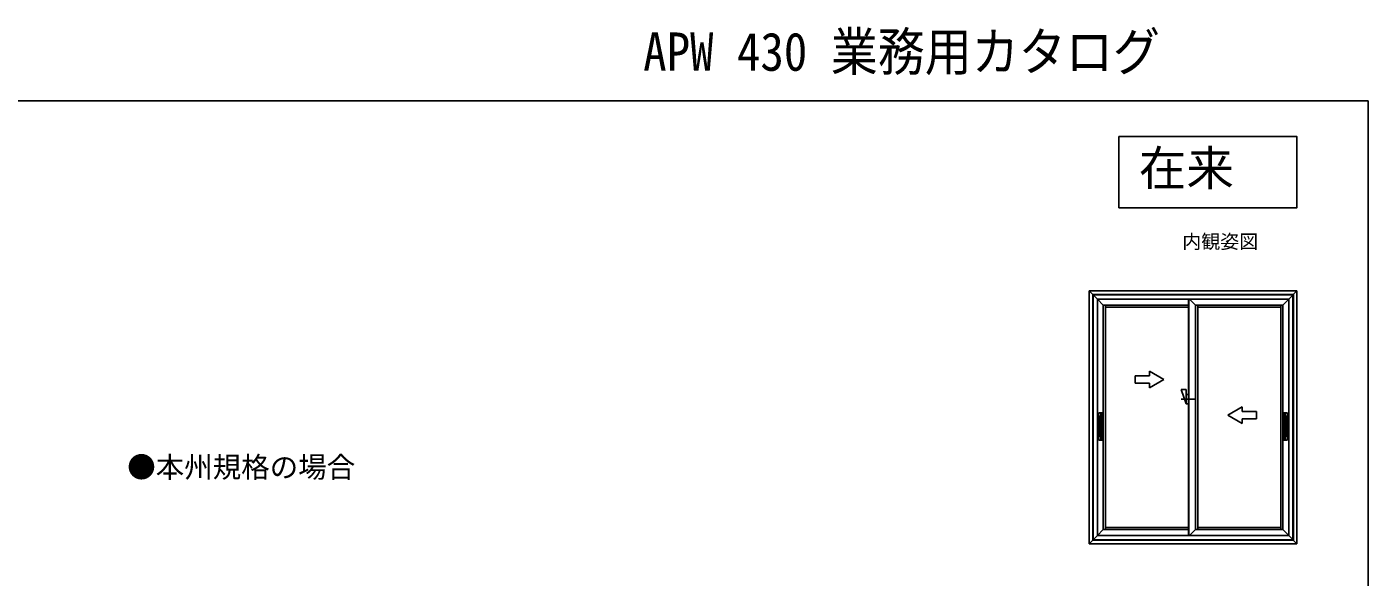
# Model space of a CAD drawing. Units: millimetres, scale not verified. Extents: x -525 to 525, y -783 to 779.
# Drawn here: x -40 to 525, y 547 to 779 of the extents above; entities that cross this region are included whole.
import ezdxf
from ezdxf.enums import TextEntityAlignment as Align

# ---------------------------------------------------------------- set-up
doc = ezdxf.new("R2010")
doc.units = ezdxf.units.MM
doc.header["$LTSCALE"] = 4
for name, color, linetype in [('0-1_USER1', 3, 'Continuous'), ('0-6_YKK_A1', 4, 'Continuous'), ('0-8_YKK_ZWAK', 7, 'Continuous')]:
    doc.layers.add(name, color=color, linetype=linetype)
doc.styles.add('ＭＳ ゴシック', font='')
doc.styles.get('ＭＳ ゴシック').set_extended_font_data('MS Gothic')

msp = doc.modelspace()

# ---------------------------------------------------------------- linework, layer by layer
at = {"layer": '0-1_USER1'}
msp.add_lwpolyline([(420, 732.3), (495, 732.3), (495, 702.3), (420, 702.3)], close=True, dxfattribs=at)
at = {"layer": '0-6_YKK_A1'}
for p, q in [((495, 667.3), (407.5, 667.3)), ((407.5, 560.8), (407.5, 667.3)), ((407.5, 667.3), (407.5, 560.8)), ((407.5, 667.3), (495, 667.3)), ((407.5, 667.3), (410.95, 663.85)), ((495, 667.3), (491.55, 663.85)), ((495, 560.8), (495, 667.3)), ((495, 667.3), (495, 560.8)), ((493.5, 665.8), (409, 665.8)), ((409, 665.8), (409, 562.3)), ((409.2, 665.6), (409.2, 562.5)), ((409.2, 665.6), (493.3, 665.6)), ((410.95, 663.85), (410.95, 564.25)), ((413.45, 661.3), (410.95, 663.8)), ((449.3, 661.3), (413.45, 661.3)), ((413.45, 661.3), (413.45, 566.85)), ((414.35, 661.3), (414.35, 566.85)), ((449.3, 663.85), (449.3, 564.25)), ((449.4, 663.85), (449.4, 564.25)), ((452.3, 661.3), (449.75, 663.85)), ((452.3, 661.3), (452.3, 566.85)), ((452.3, 661.3), (489.05, 661.3)), ((453.2, 661.3), (453.2, 566.85)), ((488.15, 661.3), (488.15, 566.85)), ((489.05, 661.3), (491.55, 663.8)), ((489.05, 661.3), (489.05, 566.85)), ((491.55, 663.85), (491.55, 564.25)), ((493.3, 665.6), (493.3, 562.5)), ((493.5, 665.8), (493.5, 562.3)), ((449.3, 660.4), (414.35, 660.4)), ((453.2, 660.4), (488.15, 660.4)), ((432.878, 631.508), (432.878, 633.472)), ((438.878, 630.008), (432.878, 633.472)), ((438.878, 630.008), (432.878, 626.544)), ((432.878, 626.544), (432.878, 628.508)), ((446.3, 625.75), (448.3, 619.75)), ((446.3, 625.75), (448.3, 625.75)), ((446.3, 621.75), (451.8, 621.75)), ((448.3, 619.75), (448.3, 625.75)), ((448.3, 623.75), (449.3, 623.75)), ((411.456, 614.54), (411.558, 615.906)), ((411.697, 616), (412.434, 616)), ((412.472, 616), (412.925, 616)), ((448.3, 619.75), (449.3, 619.75)), ((465.93, 615.008), (471.93, 618.472)), ((471.93, 616.508), (471.93, 618.472)), ((490.028, 616), (489.575, 616)), ((490.803, 616), (490.066, 616)), ((491.044, 614.54), (490.942, 615.906)), ((411.335, 610.25), (413.175, 610.25)), ((411.475, 614.513), (411.585, 614.513)), ((411.475, 610.719), (411.475, 614.513)), ((411.475, 610.719), (411.523, 610.705)), ((411.542, 614.515), (411.481, 614.515)), ((411.485, 610.68), (411.485, 609.82)), ((411.491, 610.525), (411.491, 609.975)), ((411.497, 610.486), (411.497, 610.513)), ((411.497, 610.485), (411.497, 610.486)), ((411.497, 610.015), (411.497, 610.485)), ((411.513, 610.499), (411.509, 610.499)), ((411.51, 610.705), (411.523, 610.705)), ((411.527, 610.499), (411.514, 610.499)), ((411.523, 610.705), (411.523, 610.531)), ((411.523, 610.531), (411.527, 610.52)), ((411.527, 609.98), (411.527, 610.52)), ((412.358, 614.515), (411.542, 614.515)), ((411.585, 614.515), (411.584, 614.5)), ((411.585, 614.498), (411.584, 614.5)), ((411.585, 614.498), (411.601, 614.495)), ((412.009, 614.512), (411.608, 614.509)), ((411.608, 614.509), (411.638, 614.511)), ((412.168, 614.513), (412.159, 614.513)), ((412.182, 614.513), (412.182, 605.987)), ((412.182, 614.418), (412.184, 614.418)), ((412.914, 614.513), (412.183, 614.513)), ((412.184, 614.408), (412.184, 614.453)), ((412.322, 614.485), (412.45, 614.492)), ((412.33, 614.485), (412.33, 614.505)), ((412.35, 606.137), (412.35, 614.363)), ((412.45, 614.463), (412.587, 614.463)), ((412.45, 614.415), (412.45, 606.085)), ((412.45, 614.415), (412.45, 614.415)), ((413, 614.515), (412.452, 614.515)), ((412.53, 614.505), (412.53, 614.493)), ((412.587, 614.463), (412.927, 614.457)), ((412.747, 614.482), (412.723, 614.489)), ((412.735, 614.513), (412.735, 614.486)), ((412.735, 614.485), (412.735, 614.513)), ((412.913, 614.515), (412.914, 614.513)), ((412.914, 614.513), (412.915, 614.513)), ((412.915, 614.512), (412.915, 614.515)), ((412.915, 614.513), (413.025, 614.513)), ((412.915, 614.457), (412.915, 614.512)), ((413.025, 614.513), (413.025, 614.357)), ((413.025, 614.357), (413.025, 606.143)), ((465.93, 615.008), (471.93, 611.544)), ((471.93, 611.544), (471.93, 613.508)), ((477.93, 613.508), (471.93, 613.508)), ((491.165, 610.25), (489.325, 610.25)), ((489.475, 614.513), (489.475, 614.357)), ((489.585, 614.513), (489.475, 614.513)), ((489.475, 614.357), (489.475, 606.143)), ((489.5, 614.515), (490.048, 614.515)), ((489.913, 614.463), (489.573, 614.457)), ((489.585, 614.512), (489.585, 614.515)), ((489.586, 614.513), (489.585, 614.513)), ((489.585, 614.457), (489.585, 614.512)), ((489.587, 614.515), (489.586, 614.513)), ((489.586, 614.513), (490.317, 614.513)), ((489.753, 614.482), (489.777, 614.489)), ((489.765, 614.513), (489.765, 614.486)), ((489.765, 614.485), (489.765, 614.513)), ((490.05, 614.463), (489.913, 614.463)), ((489.97, 614.505), (489.97, 614.493)), ((490.178, 614.485), (490.05, 614.492)), ((490.05, 614.415), (490.05, 606.085)), ((490.05, 614.415), (490.05, 614.415)), ((490.142, 614.515), (490.958, 614.515)), ((490.15, 606.137), (490.15, 614.363)), ((490.17, 614.485), (490.17, 614.505)), ((490.316, 614.408), (490.316, 614.453)), ((490.318, 614.418), (490.316, 614.418)), ((490.318, 614.513), (490.318, 605.987)), ((490.332, 614.513), (490.341, 614.513)), ((490.491, 614.512), (490.892, 614.509)), ((490.892, 614.509), (490.862, 614.511)), ((490.915, 614.498), (490.899, 614.495)), ((490.915, 614.515), (490.916, 614.5)), ((491.025, 614.513), (490.915, 614.513)), ((490.915, 614.498), (490.916, 614.5)), ((490.958, 614.515), (491.019, 614.515)), ((490.977, 610.531), (490.973, 610.52)), ((490.973, 609.98), (490.973, 610.52)), ((490.973, 610.499), (490.986, 610.499)), ((491.025, 610.719), (490.977, 610.705)), ((490.977, 610.705), (490.977, 610.531)), ((490.99, 610.705), (490.977, 610.705)), ((490.987, 610.499), (490.991, 610.499)), ((491.003, 610.486), (491.003, 610.513)), ((491.003, 610.485), (491.003, 610.486)), ((491.003, 610.015), (491.003, 610.485)), ((491.009, 610.525), (491.009, 609.975)), ((491.015, 610.68), (491.015, 609.82)), ((491.025, 610.719), (491.025, 614.513)), ((411.456, 605.96), (411.558, 604.594)), ((411.475, 609.781), (411.475, 605.988)), ((411.475, 605.988), (411.585, 605.988)), ((411.542, 605.985), (411.481, 605.985)), ((411.497, 610.014), (411.497, 610.015)), ((411.497, 609.987), (411.497, 610.014)), ((411.509, 610.001), (411.513, 610.001)), ((411.51, 609.795), (411.523, 609.795)), ((411.514, 610.001), (411.527, 610.001)), ((411.523, 609.969), (411.527, 609.98)), ((412.359, 605.985), (411.542, 605.985)), ((411.585, 606.002), (411.584, 606)), ((411.585, 605.985), (411.584, 606)), ((411.585, 606.002), (411.601, 606.005)), ((411.602, 606.005), (411.601, 606.005)), ((412.009, 605.988), (411.608, 605.991)), ((411.608, 605.991), (411.638, 605.989)), ((411.698, 604.5), (412.434, 604.5)), ((412.168, 605.987), (412.159, 605.987)), ((412.182, 606.082), (412.184, 606.082)), ((412.915, 605.988), (412.183, 605.988)), ((412.184, 606.092), (412.184, 606.047)), ((412.322, 606.015), (412.45, 606.008)), ((412.33, 606.015), (412.33, 605.995)), ((412.45, 606.085), (412.45, 606.085)), ((412.45, 606.037), (412.587, 606.037)), ((412.45, 606.008), (412.587, 606.008)), ((413, 605.985), (412.452, 605.985)), ((412.472, 604.5), (412.925, 604.5)), ((412.53, 605.995), (412.53, 606.008)), ((412.587, 606.037), (412.927, 606.043)), ((412.587, 606.008), (412.716, 606.01)), ((412.723, 606.011), (412.747, 606.018)), ((412.735, 606.015), (412.735, 605.988)), ((412.735, 605.988), (412.735, 606.014)), ((412.913, 605.985), (412.914, 605.988)), ((412.915, 606.043), (412.915, 605.988)), ((412.915, 605.988), (413.025, 605.988)), ((412.915, 605.988), (412.915, 605.985)), ((413.025, 606.143), (413.025, 605.988)), ((489.475, 606.143), (489.475, 605.988)), ((489.585, 605.988), (489.475, 605.988)), ((489.5, 605.985), (490.048, 605.985)), ((489.913, 606.037), (489.573, 606.043)), ((490.028, 604.5), (489.575, 604.5)), ((489.585, 606.043), (489.585, 605.988)), ((489.585, 605.988), (489.585, 605.985)), ((489.585, 605.988), (490.317, 605.988)), ((489.587, 605.985), (489.586, 605.988)), ((489.777, 606.011), (489.753, 606.018)), ((489.765, 606.015), (489.765, 605.988)), ((489.765, 605.988), (489.765, 606.014)), ((489.913, 606.008), (489.784, 606.01)), ((490.05, 606.037), (489.913, 606.037)), ((490.05, 606.008), (489.913, 606.008)), ((489.97, 605.995), (489.97, 606.008)), ((490.05, 606.085), (490.05, 606.085)), ((490.178, 606.015), (490.05, 606.008)), ((490.802, 604.5), (490.066, 604.5)), ((490.141, 605.985), (490.958, 605.985)), ((490.17, 606.015), (490.17, 605.995)), ((490.316, 606.092), (490.316, 606.047)), ((490.318, 606.082), (490.316, 606.082)), ((490.332, 605.987), (490.341, 605.987)), ((490.491, 605.988), (490.892, 605.991)), ((490.892, 605.991), (490.862, 605.989)), ((490.898, 606.005), (490.899, 606.005)), ((490.915, 606.002), (490.899, 606.005)), ((490.915, 606.002), (490.916, 606)), ((490.915, 605.985), (490.916, 606)), ((491.025, 605.988), (490.915, 605.988)), ((491.044, 605.96), (490.942, 604.594)), ((490.958, 605.985), (491.019, 605.985)), ((490.986, 610.001), (490.973, 610.001)), ((490.977, 609.969), (490.973, 609.98)), ((490.99, 609.795), (490.977, 609.795)), ((490.991, 610.001), (490.987, 610.001)), ((491.003, 610.014), (491.003, 610.015)), ((491.003, 609.987), (491.003, 610.014)), ((491.025, 609.781), (491.025, 605.988)), ((413.45, 566.85), (410.95, 564.35)), ((449.3, 566.85), (413.45, 566.85)), ((449.3, 567.75), (414.35, 567.75)), ((452.3, 566.85), (449.7, 564.25)), ((452.3, 566.85), (489.05, 566.85)), ((453.2, 567.75), (488.15, 567.75)), ((489.05, 566.85), (491.55, 564.35)), ((407.5, 560.8), (410.95, 564.25)), ((495, 560.8), (407.5, 560.8)), ((407.5, 560.8), (495, 560.8)), ((493.5, 562.3), (409, 562.3)), ((493.3, 562.5), (409.2, 562.5)), ((495, 560.8), (491.55, 564.25))]:
    msp.add_line(p, q, dxfattribs=at)
for points in [[(491.55, 663.85), (449.3, 663.85), (410.95, 663.85)], [(432.878, 631.508), (426.878, 631.508), (426.878, 628.508), (432.878, 628.508)], [(411.658, 616), (411.668, 616), (411.697, 616)], [(412.389, 614.515), (412.398, 614.886), (412.405, 615.258), (412.41, 615.629), (412.414, 616)], [(412.434, 616), (412.445, 616), (412.458, 616), (412.472, 616)], [(413.025, 615.9), (413.031, 615.56), (413.034, 615.22), (413.036, 614.88), (413.036, 614.54)], [(471.93, 616.508), (477.93, 616.508), (477.93, 613.508)], [(489.475, 615.9), (489.469, 615.56), (489.466, 615.22), (489.464, 614.88), (489.464, 614.54)], [(490.066, 616), (490.055, 616), (490.042, 616), (490.028, 616)], [(490.111, 614.515), (490.102, 614.886), (490.095, 615.258), (490.09, 615.629), (490.086, 616)], [(490.842, 616), (490.832, 616), (490.803, 616)], [(411.509, 610.499), (411.505, 610.497), (411.501, 610.495), (411.499, 610.493)], [(411.514, 610.499), (411.513, 610.499), (411.513, 610.499)], [(411.608, 614.47), (411.608, 614.478), (411.607, 614.485), (411.605, 614.49), (411.604, 614.494), (411.602, 614.495), (411.601, 614.495)], [(411.608, 614.47), (411.608, 614.48), (411.608, 614.49), (411.608, 614.5), (411.608, 614.509)], [(412.208, 614.478), (412.24, 614.48), (412.277, 614.482), (412.322, 614.485)], [(412.555, 614.513), (412.555, 614.505), (412.305, 614.505), (412.305, 614.513)], [(412.452, 614.515), (412.432, 614.515), (412.411, 614.515), (412.392, 614.515), (412.375, 614.515), (412.358, 614.515)], [(412.45, 614.462), (412.449, 614.46), (412.449, 614.454), (412.449, 614.443), (412.45, 614.43), (412.45, 614.415)], [(412.45, 614.492), (412.45, 614.492), (412.45, 614.467)], [(412.45, 614.492), (412.587, 614.492), (412.716, 614.49)], [(412.796, 614.459), (412.783, 614.468), (412.767, 614.475), (412.747, 614.482)], [(413.011, 614.515), (413.005, 614.515), (412.996, 614.515), (412.99, 614.515), (412.983, 614.515), (412.975, 614.515), (412.965, 614.515), (412.954, 614.515), (412.942, 614.515), (412.929, 614.515)], [(489.489, 614.515), (489.495, 614.515), (489.504, 614.515), (489.51, 614.515), (489.517, 614.515), (489.525, 614.515), (489.535, 614.515), (489.546, 614.515), (489.558, 614.515), (489.571, 614.515)], [(489.704, 614.459), (489.717, 614.468), (489.733, 614.475), (489.753, 614.482)], [(490.05, 614.492), (489.913, 614.492), (489.784, 614.49)], [(489.945, 614.513), (489.945, 614.505), (490.195, 614.505), (490.195, 614.513)], [(490.048, 614.515), (490.068, 614.515), (490.089, 614.515), (490.108, 614.515), (490.125, 614.515), (490.142, 614.515)], [(490.05, 614.492), (490.05, 614.492), (490.05, 614.467)], [(490.05, 614.462), (490.051, 614.46), (490.051, 614.454), (490.051, 614.443), (490.05, 614.43), (490.05, 614.415)], [(490.292, 614.478), (490.26, 614.48), (490.223, 614.482), (490.178, 614.485)], [(490.892, 614.47), (490.892, 614.48), (490.892, 614.49), (490.892, 614.5), (490.892, 614.509)], [(490.892, 614.47), (490.892, 614.478), (490.893, 614.485), (490.895, 614.49), (490.896, 614.494), (490.898, 614.495), (490.899, 614.495)], [(490.986, 610.499), (490.987, 610.499), (490.987, 610.499)], [(490.991, 610.499), (490.995, 610.497), (490.999, 610.495), (491.001, 610.493)], [(411.475, 609.781), (411.523, 609.795), (411.523, 609.969)], [(411.499, 610.007), (411.501, 610.005), (411.505, 610.003), (411.509, 610.001)], [(411.513, 610.001), (411.513, 610.001), (411.514, 610.001)], [(411.608, 606.03), (411.608, 606.022), (411.607, 606.015), (411.605, 606.01), (411.604, 606.006), (411.602, 606.005)], [(411.608, 606.03), (411.608, 606.02), (411.608, 606.01), (411.608, 606), (411.608, 605.991)], [(411.658, 604.5), (411.668, 604.5), (411.698, 604.5)], [(412.208, 606.022), (412.24, 606.02), (412.277, 606.018), (412.322, 606.015)], [(412.555, 605.988), (412.555, 605.995), (412.305, 605.995), (412.305, 605.988)], [(412.452, 605.985), (412.432, 605.985), (412.411, 605.985), (412.392, 605.985), (412.375, 605.985), (412.359, 605.985)], [(412.389, 605.985), (412.398, 605.614), (412.405, 605.242), (412.41, 604.871), (412.414, 604.5)], [(412.434, 604.5), (412.445, 604.5), (412.458, 604.5), (412.472, 604.5)], [(412.45, 606.038), (412.449, 606.04), (412.449, 606.046), (412.449, 606.057), (412.45, 606.07), (412.45, 606.085)], [(412.45, 606.008), (412.45, 606.008), (412.45, 606.033)], [(412.747, 606.018), (412.767, 606.025), (412.783, 606.032), (412.796, 606.041)], [(413.011, 605.985), (413.005, 605.985), (412.996, 605.985), (412.991, 605.985), (412.984, 605.985), (412.975, 605.985), (412.965, 605.985), (412.954, 605.985), (412.942, 605.985), (412.929, 605.985)], [(413.025, 604.6), (413.031, 604.94), (413.034, 605.28), (413.036, 605.62), (413.036, 605.96)], [(489.475, 604.6), (489.469, 604.94), (489.466, 605.28), (489.464, 605.62), (489.464, 605.96)], [(489.489, 605.985), (489.495, 605.985), (489.504, 605.985), (489.509, 605.985), (489.516, 605.985), (489.525, 605.985), (489.535, 605.985), (489.546, 605.985), (489.558, 605.985), (489.571, 605.985)], [(489.753, 606.018), (489.733, 606.025), (489.717, 606.032), (489.704, 606.041)], [(489.945, 605.988), (489.945, 605.995), (490.195, 605.995), (490.195, 605.988)], [(490.066, 604.5), (490.055, 604.5), (490.042, 604.5), (490.028, 604.5)], [(490.048, 605.985), (490.068, 605.985), (490.089, 605.985), (490.108, 605.985), (490.125, 605.985), (490.141, 605.985)], [(490.05, 606.038), (490.051, 606.04), (490.051, 606.046), (490.051, 606.057), (490.05, 606.07), (490.05, 606.085)], [(490.05, 606.008), (490.05, 606.008), (490.05, 606.033)], [(490.111, 605.985), (490.102, 605.614), (490.095, 605.242), (490.09, 604.871), (490.086, 604.5)], [(490.292, 606.022), (490.26, 606.02), (490.223, 606.018), (490.178, 606.015)], [(490.842, 604.5), (490.832, 604.5), (490.802, 604.5)], [(490.892, 606.03), (490.892, 606.022), (490.893, 606.015), (490.895, 606.01), (490.896, 606.006), (490.898, 606.005)], [(490.892, 606.03), (490.892, 606.02), (490.892, 606.01), (490.892, 606), (490.892, 605.991)], [(491.025, 609.781), (490.977, 609.795), (490.977, 609.969)], [(490.987, 610.001), (490.987, 610.001), (490.986, 610.001)], [(491.001, 610.007), (490.999, 610.005), (490.995, 610.003), (490.991, 610.001)], [(491.55, 564.25), (449.3, 564.25), (410.95, 564.25)]]:
    msp.add_lwpolyline(points, dxfattribs=at)
for centre, radius, start, end in [((411.658, 615.9), 0.1, 90, 176.5), ((412.925, 615.9), 0.1, 0, 90), ((489.575, 615.9), 0.1, 90, 180), ((490.842, 615.9), 0.1, 3.5, 90), ((411.481, 614.54), 0.025, 180, 270), ((411.51, 610.68), 0.025, 90, 180), ((412.209, 614.453), 0.025, 93.4998, 180), ((412.45, 614.363), 0.1, 90, 180), ((412.716, 614.465), 0.025, 73.12061, 89), ((412.925, 614.357), 0.1, 0, 88.99997), ((413.011, 614.54), 0.025, 270, 0), ((489.489, 614.54), 0.025, 180, 270), ((489.575, 614.357), 0.1, 91.00003, 180), ((489.784, 614.465), 0.025, 91, 106.87939), ((490.05, 614.363), 0.1, 0, 90), ((490.291, 614.453), 0.025, 0, 86.5002), ((490.99, 610.68), 0.025, 0, 90), ((491.019, 614.54), 0.025, 270, 0), ((411.481, 605.96), 0.025, 90, 180), ((411.51, 609.82), 0.025, 180, 270), ((411.658, 604.6), 0.1, 183.5, 270), ((412.209, 606.047), 0.025, 180, 266.5002), ((412.45, 606.137), 0.1, 180, 270), ((412.716, 606.035), 0.025, 271, 286.87939), ((412.925, 604.6), 0.1, 270, 0), ((412.925, 606.143), 0.1, 271.00003, 0), ((413.011, 605.96), 0.025, 0, 90), ((489.489, 605.96), 0.025, 90, 180), ((489.575, 606.143), 0.1, 180, 268.99997), ((489.575, 604.6), 0.1, 180, 270), ((489.784, 606.035), 0.025, 253.12061, 269), ((490.05, 606.137), 0.1, 270, 0), ((490.291, 606.047), 0.025, 273.4998, 360), ((490.842, 604.6), 0.1, 270, 356.5), ((490.99, 609.82), 0.025, 270, 0), ((491.019, 605.96), 0.025, 0, 90)]:
    msp.add_arc(centre, radius, start, end, dxfattribs=at)
for centre, major_axis, ratio, start_param, end_param in [((411.666, 610.525), (-0.078, 0.157), 0.999842, 0.4866055, 1.107103), ((411.672, 610.513), (-0.078, 0.157), 0.999842, 0.5466211, 1.1071031), ((411.512, 610.486), (0.015, 0.0012), 0.897989, 2.4813261, 3.0534814), ((411.557, 610.5), (0.045, 0), 0.052408, 3.4446532, 3.9916935), ((414.526, 614.491), (3.1, 0), 0.017937, 2.6929504, 2.7694402), ((412.159, 614.506), (-0.4, 0), 0.017937, 4.712389, 5.0963614), ((490.341, 614.506), (0.4, 0), 0.017937, 1.1868239, 1.5707963), ((487.974, 614.491), (-3.1, 0), 0.017937, 3.5137451, 3.5902349), ((490.943, 610.5), (-0.045, 0), 0.052408, 2.2914918, 2.8385321), ((490.834, 610.525), (0.078, 0.157), 0.999842, 5.1760823, 5.7965798), ((490.828, 610.513), (0.078, 0.157), 0.999842, 5.1760823, 5.7365643), ((490.988, 610.486), (-0.015, 0.0012), 0.897989, 3.2297039, 3.8018592), ((411.666, 609.975), (0.078, 0.157), 0.999842, 2.0344896, 2.6549872), ((411.512, 610.014), (-0.015, 0.0012), 0.897989, 0.0881113, 0.6602665), ((411.672, 609.987), (0.078, 0.157), 0.999842, 2.0344896, 2.5949716), ((411.557, 610), (0.045, 0), 0.052408, 2.2914918, 2.8385321), ((414.526, 606.009), (3.1, 0), 0.017937, 3.5137451, 3.5902349), ((412.159, 605.994), (-0.4, 0), 0.017937, 1.1868239, 1.5707963), ((490.341, 605.994), (0.4, 0), 0.017937, 4.712389, 5.0963614), ((487.974, 606.009), (-3.1, 0), 0.017937, 2.6929504, 2.7694402), ((490.943, 610), (-0.045, 0), 0.052408, 3.4446532, 3.9916935), ((490.828, 609.987), (-0.078, 0.157), 0.999842, 3.6882137, 4.2486957), ((490.834, 609.975), (-0.078, 0.157), 0.999842, 3.6281981, 4.2486957), ((490.988, 610.014), (0.015, 0.0012), 0.897989, 5.6229188, 6.195074)]:
    msp.add_ellipse(centre, major_axis=major_axis, ratio=ratio, start_param=start_param, end_param=end_param, dxfattribs=at)
at = {"layer": '0-8_YKK_ZWAK'}
msp.add_line((-525, 747.3), (525, 747.3), dxfattribs=at)
msp.add_lwpolyline([(-525, -782.7), (525, -782.7), (525, 747.3)], dxfattribs=at)

# ---------------------------------------------------------------- texts
at = {"layer": '0-1_USER1', "style": 'ＭＳ ゴシック', "width": 0.9}
msp.add_text('APW 430 業務用カタログ', height=16.13, dxfattribs=at).set_placement((219.662, 755.175), align=Align.BOTTOM_LEFT)
at = {"layer": '0-1_USER1', "style": 'ＭＳ ゴシック'}
for s, height, p in [('在来', 14.66, (428.418, 707.3)), ('内観姿図', 5.865, (446.682, 683.391)), ('●本州規格の場合', 8.798, (2.364, 586.073))]:
    msp.add_text(s, height=height, dxfattribs=at).set_placement(p, align=Align.BOTTOM_LEFT)

doc.saveas('drawing.dxf')
